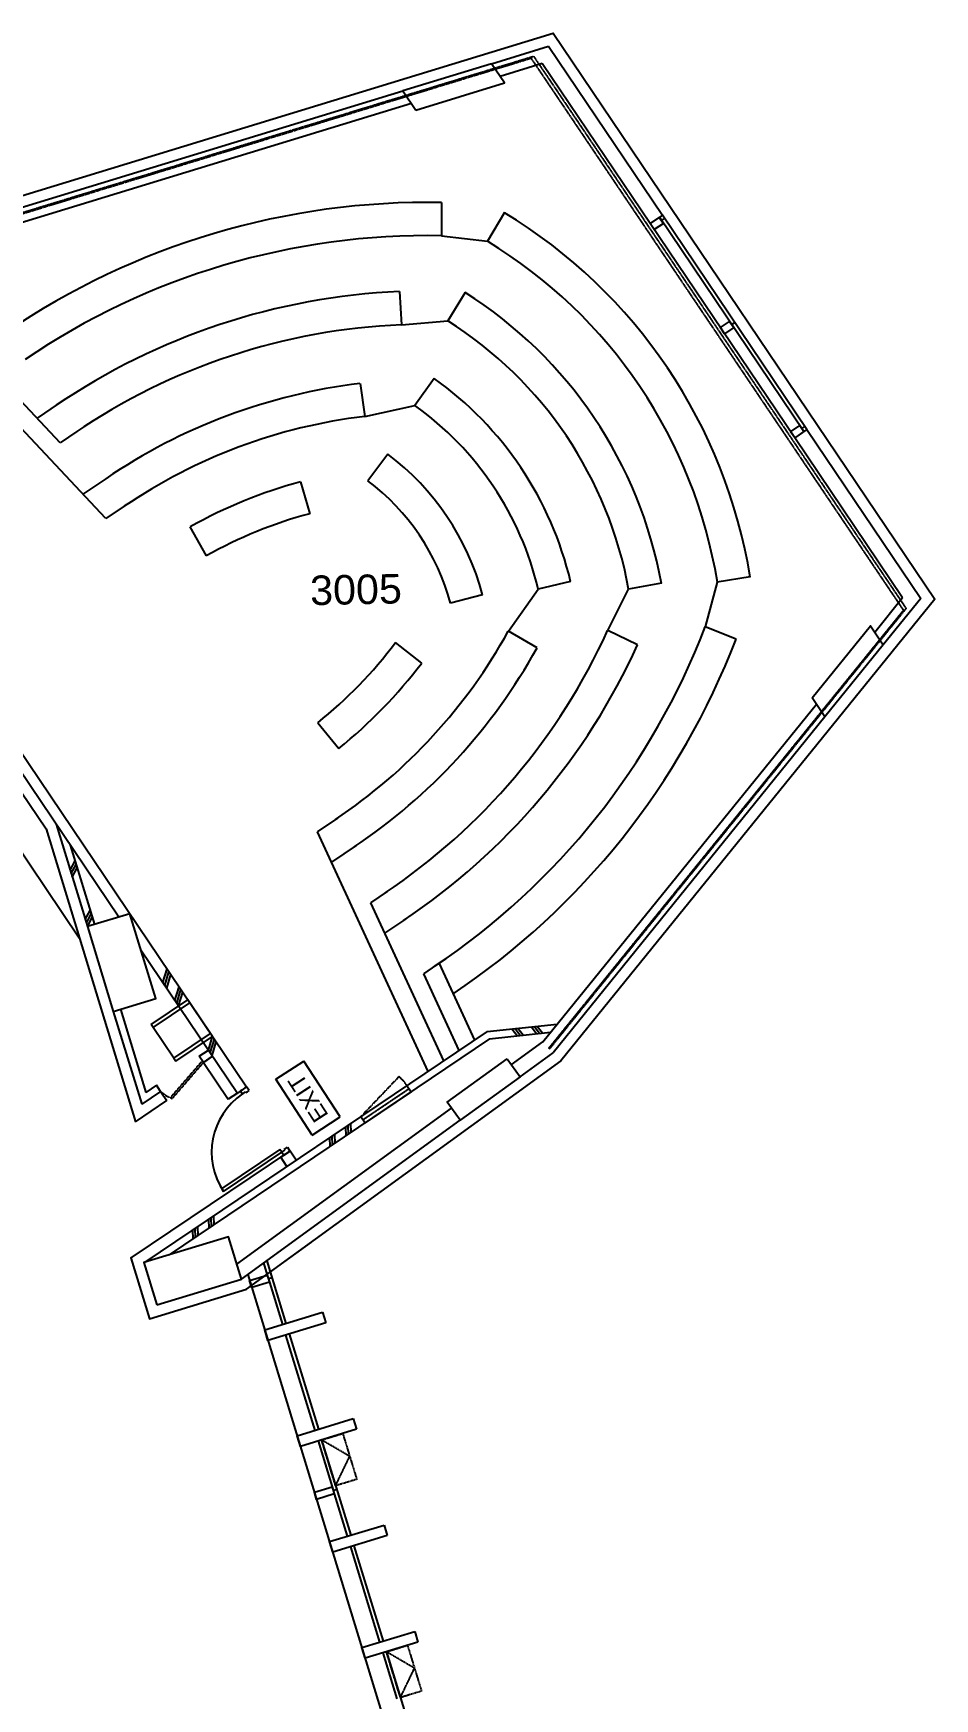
# Model space of a CAD drawing. Header units: millimetres. Extents: x 21381 to 114606, y 239 to 74283.
# Drawn here: x 69904 to 82111, y 42787 to 65342 of the extents above; entities that cross this region are included whole.
import ezdxf
from ezdxf.enums import TextEntityAlignment as Align

# ---------------------------------------------------------------- set-up
doc = ezdxf.new("R2010")
doc.units = ezdxf.units.MM
doc.linetypes.add('HIDDEN2', pattern=[4.7625, 3.175, -1.5875])
doc.linetypes.add('HIDDENX2', pattern=[0.75, 0.5, -0.25])
for name, color, linetype in [('DLN030_2', 8, 'Continuous'), ('DLN041_3', 8, 'Continuous'), ('DLN061__', 8, 'Continuous'), ('DLN210__', 8, 'Continuous'), ('DLN220__', 8, 'Continuous'), ('DLN240__', 8, 'Continuous'), ('DLN280__', 8, 'Continuous'), ('DLN314__', 8, 'Continuous'), ('DLN325__', 8, 'Continuous'), ('DLN580__', 8, 'Continuous'), ('DLN583__', 8, 'Continuous'), ('FIN', 8, 'Continuous'), ('FITDOOR', 8, 'Continuous'), ('FURNITURE', 8, 'Continuous')]:
    doc.layers.add(name, color=color, linetype=linetype)
doc.layers.get('DLN030_2').off()
doc.styles.add('ROMANS', font='swissl.ttf')
doc.styles.add('SWIS721LT750', font='swissl.ttf')

# ---------------------------------------------------------------- blocks, each defined once
blk = doc.blocks.new('A$C72770EC8')
at = {"layer": 'DLN314__'}
blk.add_line((0, 50), (0, 0), dxfattribs=at)
blk.add_lwpolyline([(-50, 200), (50, 200), (50, 50), (-50, 50)], close=True, dxfattribs=at)
blk = doc.blocks.new('AV CABINET')
at = {"layer": 'DLN220__'}
for p, q in [((-229020, 48004), (-229020, 47954)), ((-228420, 48004), (-229020, 48004)), ((-228420, 47954), (-229020, 47954)), ((-228420, 47954), (-228420, 48004)), ((-229020, 47454), (-229020, 47404)), ((-228420, 47454), (-229020, 47454)), ((-228420, 47404), (-229020, 47404)), ((-228420, 47454), (-228420, 47404))]:
    blk.add_line(p, q, dxfattribs=at)
at = {"layer": 'DLN325__'}
for p, q in [((-229020, 47954), (-229020, 47454)), ((-228420, 47954), (-228420, 47454))]:
    blk.add_line(p, q, dxfattribs=at)
blk = doc.blocks.new('DR1CL2')
at = {"layer": 'FITDOOR'}
for p, q in [((50, 0), (0, 0)), ((0, 0), (0, -25)), ((50, 0), (50, -50)), ((12, -25), (0, -25)), ((0, -75), (0, -100)), ((12, -75), (0, -75)), ((62.5, -100), (0, -100)), ((62.5, -50), (50, -50)), ((62.5, -50), (62.5, -100))]:
    blk.add_line(p, q, dxfattribs=at)
blk = doc.blocks.new('DR1CD')
at = {"layer": 'FITDOOR'}
for p, q in [((0, 1), (45, 1)), ((0, 1), (0, 0)), ((45, 0), (45, 1)), ((0, 0), (45, 0))]:
    blk.add_line(p, q, dxfattribs=at)
blk = doc.blocks.new('DR1CM')
at = {"layer": 'FITDOOR'}
blk.add_arc((0, 0), 1, 0, 90, dxfattribs=at)
blk = doc.blocks.new('DR1CR2')
at = {"layer": 'FITDOOR'}
for p, q in [((-50, 0), (-50, -50)), ((-50, 0), (0, 0)), ((0, 0), (0, -25)), ((-62.5, -50), (-50, -50)), ((-62.5, -50), (-62.5, -100)), ((-62.5, -100), (0, -100)), ((-12, -25), (0, -25)), ((-12, -75), (0, -75)), ((0, -75), (0, -100))]:
    blk.add_line(p, q, dxfattribs=at)
blk = doc.blocks.new('950 door')
at = {"layer": 'FITDOOR', "xscale": -950.0000000000001, "yscale": 950.0000000000001, "zscale": 950, "rotation": 197.0000000012496}
blk.add_blockref('DR1CM', (-220472, 55234), dxfattribs=at)
at = {"layer": 'FITDOOR', "xscale": -1, "rotation": 197.0000000012496}
for name, p in [('DR1CR2', (-219516, 55526)), ('DR1CL2', (-220520, 55219))]:
    blk.add_blockref(name, p, dxfattribs=at)
at = {"layer": 'FITDOOR', "xscale": -1, "yscale": 950.0000000000001, "rotation": 197.0000000012496}
blk.add_blockref('DR1CD', (-220472, 55234), dxfattribs=at)
blk = doc.blocks.new('FSEX-V01')
at = {"layer": 'DLN580__'}
for p, q in [((0, 300), (0, 0)), ((0, 300), (600, 300)), ((600, 300), (600, 0)), ((0, 0), (600, 0))]:
    blk.add_line(p, q, dxfattribs=at)
at = {"layer": 'DLN580__', "style": 'ROMANS'}
blk.add_text('EXIT', height=150, dxfattribs=at).set_placement((300, 150), align=Align.MIDDLE)

msp = doc.modelspace()

# ---------------------------------------------------------------- linework, layer by layer
at = {"layer": 'DLN061__'}
for p, q in [((70402, 54009), (70469, 54134)), ((70417, 53962), (70483, 54086)), ((70432, 53914), (70498, 54039)), ((70607, 53339), (70674, 53464)), ((70607, 53340), (70674, 53464)), ((70622, 53292), (70688, 53417)), ((70622, 53292), (70688, 53417)), ((70636, 53244), (70703, 53369)), ((70636, 53244), (70703, 53369)), ((71659, 52485), (71716, 52670)), ((71659, 52486), (71716, 52670)), ((71685, 52448), (71741, 52633)), ((71685, 52448), (71741, 52633)), ((71710, 52411), (71766, 52595)), ((71710, 52411), (71766, 52595)), ((71822, 52245), (71878, 52430)), ((71847, 52208), (71903, 52392)), ((71872, 52170), (71928, 52355)), ((76717, 51792), (76644, 51885)), ((76758, 51796), (76685, 51889)), ((76799, 51801), (76726, 51893)), ((72275, 51572), (72332, 51757)), ((72301, 51535), (72357, 51719)), ((72326, 51497), (72382, 51682)), ((72326, 51497), (72382, 51682)), ((76456, 51765), (76383, 51857)), ((76497, 51769), (76424, 51862)), ((76538, 51773), (76465, 51866)), ((74131, 50529), (74135, 50412)), ((74165, 50552), (74169, 50435)), ((74200, 50576), (74204, 50458)), ((73914, 50383), (73918, 50265)), ((73948, 50406), (73952, 50288)), ((73982, 50429), (73986, 50311)), ((72127, 49177), (72131, 49060)), ((72276, 49278), (72280, 49160)), ((72310, 49301), (72314, 49183)), ((72344, 49324), (72348, 49206)), ((72058, 49131), (72062, 49013)), ((72093, 49154), (72097, 49036))]:
    msp.add_line(p, q, dxfattribs=at)
at = {"layer": 'DLN210__'}
for p, q in [((76108, 64930), (76880, 65166)), ((76880, 65166), (78423, 62878)), ((76797, 64932), (76225, 64757)), ((78258, 62766), (76797, 64932)), ((68124, 62489), (74908, 64563)), ((75025, 64390), (68182, 62298)), ((81676, 57698), (80215, 59864)), ((80381, 59976), (81924, 57687)), ((81298, 57232), (81676, 57699)), ((81924, 57687), (81415, 57059)), ((76804, 51683), (80508, 56257)), ((80625, 56083), (76943, 51536)), ((76377, 51372), (76804, 51683)), ((72332, 51488), (72208, 51404)), ((76495, 51211), (76943, 51536)), ((72661, 48673), (75568, 50785)), ((72723, 48470), (75686, 50623)), ((73065, 48719), (73325, 47870)), ((72809, 48533), (75363, 40177)), ((73023, 48688), (73073, 48525)), ((73102, 48429), (73277, 47856)), ((73321, 47712), (73716, 46421)), ((73369, 47727), (73764, 46436)), ((73760, 46278), (73950, 45656)), ((73807, 46292), (74202, 45001)), ((73979, 45561), (74154, 44987)), ((74198, 44843), (74593, 43552)), ((74246, 44858), (74641, 43567)), ((74637, 43409), (74827, 42787)), ((74685, 43423), (75079, 42132))]:
    msp.add_line(p, q, dxfattribs=at)
at = {"layer": 'DLN210__', "linetype": 'HIDDENX2'}
for points in [[(68431, 62509), (76679, 65031), (81723, 57553), (76890, 51584)], [(68434, 62496), (76643, 65006), (81687, 57528), (76880, 51592)]]:
    msp.add_lwpolyline(points, dxfattribs=at)
at = {"layer": 'DLN220__'}
for p, q in [((78423, 62878), (78258, 62766)), ((80381, 59976), (80215, 59864)), ((67327, 59177), (72792, 51074)), ((67203, 59093), (71060, 53374)), ((70212, 54631), (70636, 53244)), ((70404, 54347), (70732, 53273)), ((71360, 52929), (72668, 50990)), ((71083, 52126), (71428, 50998)), ((70987, 52096), (71372, 50839)), ((76048, 51822), (76998, 51922)), ((76048, 51822), (71416, 48698)), ((76083, 51725), (71743, 48798)), ((76083, 51725), (76909, 51812)), ((72152, 51487), (72277, 51570)), ((72208, 51404), (72152, 51487)), ((72208, 51404), (72332, 51488)), ((71628, 51012), (71372, 50839)), ((71572, 51095), (71428, 50998)), ((71628, 51012), (71572, 51095)), ((72792, 51074), (72668, 50990)), ((75019, 51008), (74397, 50588)), ((74963, 51091), (75019, 51008)), ((74341, 50671), (74397, 50588)), ((73380, 50203), (73255, 50120)), ((73339, 49995), (73255, 50120)), ((73463, 50079), (73380, 50203))]:
    msp.add_line(p, q, dxfattribs=at)
at = {"layer": 'DLN220__', "linetype": 'HIDDEN2', "ltscale": 0.1}
msp.add_line((74369, 50630), (74991, 51049), dxfattribs=at)
at = {"layer": 'DLN240__'}
for p, q in [((75431, 63051), (75430, 62601)), ((76284, 62913), (76053, 62527)), ((75430, 62601), (76053, 62527)), ((74861, 61844), (74888, 61395)), ((75753, 61830), (75516, 61448)), ((74888, 61395), (75516, 61448)), ((74328, 60598), (74393, 60152)), ((75331, 60669), (75072, 60301)), ((70240, 60322), (69954, 60129)), ((74393, 60152), (75072, 60301)), ((70492, 59949), (70266, 59797)), ((74703, 59642), (74433, 59282)), ((70911, 59327), (70576, 59101)), ((73524, 59268), (73648, 58836)), ((71163, 58954), (70888, 58769)), ((72247, 58265), (72030, 58659)), ((79612, 57979), (79167, 57910)), ((76337, 57246), (76741, 57813)), ((77179, 57916), (76741, 57813)), ((77682, 57254), (77966, 57816)), ((78409, 57893), (77966, 57816)), ((79167, 57910), (79003, 57304)), ((75987, 57739), (75552, 57624)), ((79421, 57136), (79003, 57304)), ((75164, 56813), (74810, 57090)), ((76726, 57019), (76337, 57246)), ((78088, 57060), (77682, 57254)), ((73756, 56005), (74040, 55656)), ((74024, 54714), (73750, 54529)), ((74275, 54341), (73941, 54115)), ((74695, 53719), (74469, 53567)), ((74946, 53346), (74660, 53153)), ((75366, 52724), (75189, 52605))]:
    msp.add_line(p, q, dxfattribs=at)
for points in [[(70888, 58769), (68441, 61375)], [(70266, 59797), (68651, 61517)], [(73750, 54529), (75248, 51283)], [(74469, 53567), (75458, 51425)], [(75188, 52606), (75668, 51566)], [(75399, 52746), (75878, 51708)]]:
    msp.add_lwpolyline(points, dxfattribs=at)
for centre, radius, start, end in [((75245, 52902), 10150, 88.9499, 124.1815), ((72604, 56841), 7100, 9.2192, 58.7808), ((75245, 52902), 9700, 88.9104, 124.1899), ((72604, 56841), 6650, 9.2465, 58.7535), ((75245, 52902), 8950, 92.46, 124.2058), ((72604, 56841), 5900, 10.2646, 57.7354), ((75245, 52902), 8500, 92.4047, 124.2167), ((72604, 56841), 5450, 10.3047, 57.6953), ((75245, 52903), 7750, 96.7991, 124.2384), ((72604, 56841), 4700, 13.2164, 54.5278), ((72604, 56841), 4250, 13.2164, 54.5008), ((75245, 52902), 7300, 96.705, 124.2524), ((72604, 56841), 3500, 14.8605, 53.1395), ((75232, 52945), 6550, 105.1176, 119.2662), ((72604, 56841), 3050, 14.8605, 53.1395), ((75232, 52945), 6100, 105.0531, 119.2983), ((69941, 60766), 9700, 303.8092, 339.0896), ((69941, 60766), 6100, 308.7017, 322.9469), ((69941, 60766), 7300, 303.7465, 331.1772), ((69941, 60766), 8500, 303.7823, 335.5953), ((69941, 60766), 10150, 303.8177, 339.0501), ((69941, 60766), 7750, 303.7612, 331.0897), ((69941, 60766), 8950, 303.7932, 335.54), ((69941, 60766), 6550, 308.7338, 322.8824)]:
    msp.add_arc(centre, radius, start, end, dxfattribs=at)
at = {"layer": 'DLN280__'}
for p, q in [((70636, 53244), (70987, 52096)), ((71561, 52272), (71210, 53419))]:
    msp.add_line(p, q, dxfattribs=at)
for points in [[(75084, 64303), (76284, 64670), (76108, 64930), (74908, 64563)], [(80450, 56343), (81240, 57319), (81415, 57059), (80625, 56083)], [(70636, 53244), (70987, 52096), (71561, 52272), (71210, 53419)], [(70636, 53244), (70987, 52096), (71561, 52272), (71210, 53419)], [(70636, 53244), (70987, 52096), (71561, 52272), (71210, 53419)], [(71576, 48120), (72723, 48471), (72548, 49044), (71400, 48693)], [(71576, 48120), (72723, 48470), (72548, 49044), (71400, 48693)], [(71576, 48120), (72723, 48470), (72548, 49044), (71400, 48693)]]:
    msp.add_lwpolyline(points, close=True, dxfattribs=at)
msp.add_lwpolyline([(76319, 51453), (76495, 51211), (75686, 50623), (75510, 50866), (76319, 51453)], dxfattribs=at)
at = {"layer": 'DLN314__'}
for p, q in [((73087, 48477), (73135, 48492)), ((73038, 47783), (73821, 48022)), ((73865, 47879), (73082, 47639)), ((73821, 48022), (73865, 47879)), ((73082, 47639), (73038, 47783)), ((73477, 46348), (74237, 46581)), ((74237, 46581), (74281, 46437)), ((73521, 46205), (73477, 46348)), ((74281, 46437), (73521, 46205)), ((73964, 45608), (74012, 45623)), ((73915, 44914), (74653, 45139)), ((74653, 45139), (74697, 44996)), ((73959, 44770), (73915, 44914)), ((74697, 44996), (73959, 44770)), ((74354, 43479), (75069, 43698)), ((75113, 43554), (74398, 43336)), ((75069, 43698), (75113, 43554)), ((74398, 43336), (74354, 43479))]:
    msp.add_line(p, q, dxfattribs=at)
for points in [[(73102, 48429), (72863, 48356), (72833, 48452), (73073, 48525)], [(73979, 45561), (73740, 45487), (73711, 45583), (73950, 45656)]]:
    msp.add_lwpolyline(points, close=True, dxfattribs=at)
at = {"layer": 'DLN314__', "linetype": 'HIDDEN2', "ltscale": 0.05}
for points in [[(73997, 45671), (73807, 46292), (74094, 46380), (74284, 45758)], [(74875, 42802), (74685, 43423), (74971, 43511), (75161, 42890)]]:
    msp.add_lwpolyline(points, close=True, dxfattribs=at)
for points in [[(73997, 45671), (74189, 46069), (73807, 46292)], [(74875, 42802), (75066, 43200), (74685, 43423)]]:
    msp.add_lwpolyline(points, dxfattribs=at)
at = {"layer": 'DLN325__', "linetype": 'HIDDENX2', "ltscale": 0.3}
msp.add_line((74341, 50671), (74857, 51213), dxfattribs=at)
msp.add_lwpolyline([(72210, 51407), (71784, 50916), (71765, 50932), (72191, 51423)], close=True, dxfattribs=at)
for centre, radius, start, end in [((74468, 50768), 591, 33.057, 48.8699), ((71956, 51369), 485, 227.4036, 249.1796)]:
    msp.add_arc(centre, radius, start, end, dxfattribs=at)
at = {"layer": 'DLN583__'}
for p, q in [((80215, 59864), (78258, 62766)), ((80215, 59864), (78258, 62766)), ((80339, 59948), (78382, 62850)), ((80381, 59976), (78423, 62878))]:
    msp.add_line(p, q, dxfattribs=at)
at = {"layer": 'FIN'}
for p, q in [((67554, 58304), (70076, 54566)), ((70076, 54566), (71287, 50602)), ((72208, 51404), (72544, 50906)), ((71628, 51012), (71712, 50888)), ((72668, 50990), (72544, 50906)), ((71287, 50602), (71712, 50888))]:
    msp.add_line(p, q, dxfattribs=at)
for points in [[(68367, 62720), (76942, 65342), (82111, 57679), (77047, 51427), (73112, 48567)], [(73375, 50201), (71224, 48756), (71476, 47932), (72791, 48334), (73669, 48972)]]:
    msp.add_lwpolyline(points, dxfattribs=at)
at = {"layer": 'FURNITURE'}
msp.add_line((67180, 58053), (70526, 53094), dxfattribs=at)

# ---------------------------------------------------------------- block references
at = {"layer": 'DLN030_2', "xscale": -1, "rotation": 321.0000000014231}
msp.add_blockref('950 door', (-132830, 146012), dxfattribs=at)
at = {"layer": 'DLN314__'}
for name, p, rotation in [('A$C72770EC8', (78451, 62836), 123.9999999998331), ('A$C72770EC8', (79402, 61427), 123.9999999998331), ('A$C72770EC8', (80353, 60017), 123.9999999998331), ('AV CABINET', (-144378, -36513), 214.0000000002212)]:
    msp.add_blockref(name, p, dxfattribs=dict(at, rotation=rotation))
at = {"layer": 'DLN580__', "xscale": 1.499999999985651, "yscale": 1.499999999985651, "zscale": 1.499999999985651, "rotation": 123.0059536835502}
msp.add_blockref('FSEX-V01', (74058, 50666), dxfattribs=at)

# ---------------------------------------------------------------- texts
at = {"layer": 'DLN041_3', "style": 'SWIS721LT750'}
msp.add_text('3005', height=400, rotation=1.1843, dxfattribs=at).set_placement((73656, 57596))

doc.saveas('drawing.dxf')
